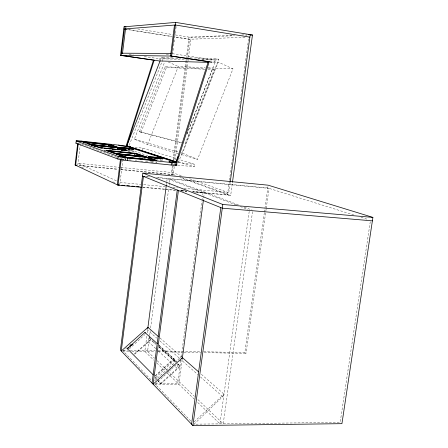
<?xml version="1.0" encoding="UTF-8"?>
<svg xmlns="http://www.w3.org/2000/svg" width="448" height="448" viewBox="0 0 448 448"><rect width="100%" height="100%" fill="white"/><g stroke="black" fill="none" stroke-linecap="round" stroke-linejoin="round"><path stroke-width="0.34" stroke-dasharray="2.24 1.68" d="M77.767 165.452L80.31 144.329M119.734 185.03L122.914 159.522M125.233 159.757L125.513 157.517M125.602 159.673L125.742 158.558M127.91 151.178A6.726 0.437 7.2 0 0 133.414 151.48L133.582 150.158M142.654 150.282L142.923 148.154L133.409 147.134M159.376 59.87L159.51 58.789L188.686 59.433M156.845 161.851L156.699 162.954L152.124 161.375M172.575 54.37L173.55 46.782M173.639 46.094L174.082 42.644M174.166 41.955L175.23 33.678M175.319 32.99L175.762 29.54M175.851 28.851L176.204 26.09M162.445 160.524L162.585 159.432M146.793 336.196L144.816 351.462L153.832 360.147M147.241 332.724L147.778 328.558M166.443 184.218L166.712 182.134M166.807 181.44L167.166 178.662L236.348 205.033M149.537 336.263L147.56 351.512L154.622 358.266M149.626 335.574L150.259 330.719M150.618 327.947L168.762 187.936M169.12 185.164L169.389 183.086M169.478 182.392L169.926 178.926L238.381 204.854M172.351 166.034L171.276 174.35L173.953 175.325M172.441 165.346L172.715 163.262M173.163 159.807L186.194 59.304M186.278 58.666L189.067 37.128L234.237 35.286M173.253 164.942L171.998 174.614L120.697 169.624M173.88 160.11L189.56 39.239L174.479 36.859M175.196 175.252L173.236 174.541L174.675 163.464M175.123 160.003L187.897 61.673M187.986 60.984L188.345 58.212M188.434 57.523L191.044 37.442L234.321 35.722M177.716 165.094L194.281 166.774L194.606 164.298L179.368 159.538M209.888 62.401L214.049 62.524L214.385 59.998L170.862 53.458M180.785 360.405L177.75 383.219L155.534 383.096M181.244 356.944L201.942 201.37M202.037 200.676L202.401 197.91M202.77 195.143L203.14 192.377L191.554 191.33M182.202 359.335L178.875 384.306L153.115 384.171M203.722 197.702L204.372 192.847L193.435 191.856M229.348 180.97L227.478 194.79L193.413 191.705M229.443 180.275L235.906 132.58M236.001 131.886L237.031 124.281M237.121 123.592L238.717 111.838M238.806 111.149L248.83 37.178M230.149 182.678L228.458 195.149L179.822 177.458M193.032 191.946L230.692 195.35L232.478 182.218M249.211 211.389L219.923 423.864L196.89 401.66M252.532 211.674L223.222 423.825L197.495 399.241M266.129 209.087L245.997 353.427L244.838 352.582L264.309 212.873M264.404 212.184L268.167 185.186M266.224 208.393L269.018 188.367L158.004 177.789M370.278 221.631L340.172 422.38L193.665 424.189M160.451 60.01L161.476 57.406L173.348 57.618M129.175 145.326L163.352 58.257L180.673 58.604M178.248 153.625L147.666 144.57L134.372 139.171L164.696 61.919M181.121 142.834L139.524 131.69L165.01 66.758L204.865 68.583M141.019 132.306L166.488 67.418L205.218 69.261M147.666 144.57L178.293 66.506L205.279 67.676M187.09 133.79L216.642 58.386L218.775 59.371L178.315 162.624M187.029 134.075L212.559 68.93L214.206 69.686L185.13 143.886L184.01 143.427M181.143 152.796L182.476 153.182L218.182 62.065L232.954 68.874L197.529 159.337L180.908 154.414M193.95 424.256L222.706 396.654L224.017 394.173L201.146 374.097M180.712 357.773L181.294 356.67L159.925 337.91M171.069 369.438L155.277 384.244L191.05 421.254M171.578 368.956L176.165 364.661M179.732 361.312L181.261 359.878L197.837 374.59M155.193 375.889L173.768 358.512L174.815 359.744L155.753 377.58L155.042 376.768M194.107 421.865L224.017 394.173M127.35 347.318L123.239 351.098L151.312 380.145M129.405 345.43L130.945 344.014M129.326 348.886L144.9 334.544M154.627 380.755L181.294 356.67M160.602 383.415L179.878 365.966L177.313 363.636M155.109 377.905L160.961 383.846L180.23 366.397L177.873 363.502L177.223 368.368L173.656 365.075M155.366 376.046L174.233 359.027L176.562 361.889M134.366 353.858L150.623 339.394L153.188 341.723M134.691 354.267L150.948 339.791L156.083 344.462M241.881 34.978L246.747 34.776M245.487 35.28L246.882 35.23M245.022 37.313L188.793 39.267L174.961 37.083M166.286 54.32L169.781 54.348M190.103 57.915L216.642 58.386M197.994 58.951L218.775 59.371M123.211 350.168L127.406 350.252M130.2 350.308L155.366 350.806M158.161 350.862L200.799 351.708M203.594 351.764L244.838 352.582M122.662 351.03L128.934 351.154M131.718 351.204L155.411 351.669M158.2 351.719L183.282 352.206M183.982 352.223L200.704 352.548M204.187 352.615L245.997 353.427M201.88 59.724L214.385 59.998M209.821 61.835L218.182 62.065M208.046 67.794L232.954 68.874M128.486 150.937L129.276 150.92L128.094 150.623M208.359 68.74L212.559 68.93M207.984 69.39L214.206 69.686M179.973 190.277L185.422 190.775M142.671 187.113L175.493 190.086M181.597 190.635L186.581 191.089M181.138 190.747L186.603 191.24M143.018 187.421L164.556 189.37M165.25 189.431L176.361 190.439M181.222 190.876L186.782 191.38M120.047 182.487L140.907 184.397M143.685 184.654L165.239 186.631M172.883 187.331L177.75 187.779M184.005 188.35L227.808 192.366L189.258 178.595M145.281 176.294L149.458 176.691M156.419 177.352L267.775 187.975L353.73 214.984M146.899 176.736L150.371 177.066M79.246 165.396L117.998 169.165M120.764 169.439L173.236 174.541M79.1 165.581L117.953 169.361M120.299 167.423L78.03 163.274L116.911 181.054M120.994 167.496L172.267 172.525L181.412 175.795M129.13 159.93L131.174 160.138M135.262 160.552L136.623 160.692M140.706 161.106L142.75 161.314M145.471 161.588L148.198 161.868M150.92 162.142L153.642 162.422L150.506 161.336M178.041 162.596L194.606 164.298M104.16 150.198L105.521 150.338M103.818 150.343L105.885 150.556M79.324 143.534L80.394 143.651M129.069 54.309L133.218 54.919M144.29 56.549L159.51 58.789M209.905 61.902L214.049 62.524M129.242 29.719L171.735 36.428M127.943 29.669L172.194 36.646M137.754 28.98L172.648 34.518M175.386 34.955L191.044 37.442M139.524 131.69L182.778 143.018M134.372 139.171L177.8 151.822M142.923 148.154L176.719 158.71M361.06 217.286L368.39 219.587M178.394 161.7L194.281 166.774M130.945 150.069L148.036 155.73M159.869 159.65L163.156 160.742M172.357 163.794L174.989 164.662M138.751 157.265L140.644 157.92M181.726 177.615L230.692 195.35M123.956 158.564L126.465 159.488M120.137 157.864L123.323 159.046M81.698 144.138L117.023 157.321M117.678 157.567L120.299 158.542M244.25 207.077L252.073 210.039M240.268 206.522L248.097 209.507M182.476 153.182L197.529 159.337M139.546 131.634L141.042 132.25M165.01 66.758L166.488 67.418M161.476 57.406L163.352 58.257M168.319 62.02L178.293 66.506M81.525 167.205L83.406 168.084M112.84 181.815L114.722 182.694M146.866 329.37L156.738 338.128M159.858 340.894L179.603 358.411M200.43 376.886L222.706 396.654M158.833 345.033L174.233 359.027M158.81 345.285L174.815 359.744M149.262 337.568L150.282 338.498M158.967 346.366L176.338 362.113M153.703 342.188L156.268 344.523M158.833 346.853L176.798 363.166M159.169 347.262L175.605 362.197M177.66 364.062L180.23 366.397M155.82 348.622L148.17 341.572L148.753 337.103L150.948 339.791M158.368 350.974L173.146 364.605M157.147 360.674L167.233 370.317M167.737 370.798L194.471 396.346M156.834 363.042L165.346 371.252M167.35 373.184L194.387 399.246M155.154 376.863L157.074 379.176M157.517 379.702L160.961 383.846M156.576 159.841A7.364 0.526 7.3 0 1 158.362 160.115M159.93 160.39A7.364 0.526 7.3 0 1 161.174 160.653M129.069 150.478A6.726 0.437 7.2 0 1 133.414 151.48"/><path stroke-width="0.67" d="M175.93 164.987A7.605 0.56 7.4 0 1 171.17 165.032L127.534 160.608A7.767 0.582 7.2 0 1 117.852 159.006L75.998 143.181L76.261 140.991A6.658 0.409 7.1 0 1 81.021 141.081L118.563 145.124A6.524 0.398 7.2 0 1 126.61 146.401L175.969 162.383A7.605 0.543 7.4 0 1 171.5 162.506L127.859 158.032A7.767 0.56 7.2 0 1 118.171 156.442L76.261 140.991L110.068 144.626L118.205 147.364L90.093 144.368L81.021 141.081M141.63 187.292L118.014 185.158L75.096 164.993L77.627 143.898M75.634 165.245L78.254 143.422M85.73 143.074L82.673 141.68M98.56 147.734L98.594 147.442L90.681 144.581L118.849 147.582L127.523 150.5L98.594 147.442M108.472 146.77L108.702 144.878L85.484 142.386L91.812 144.67M153.468 60.189L126.056 146.216L126.694 146.423L154.168 60.206L120.546 55.373L124.068 26.813L175.722 22.4L252.47 35.006L232.478 182.218M110.628 146.838L118.171 147.644L110.068 144.626M122.517 53.206L125.558 28.577M115.231 153.787L115.265 153.479L106.344 150.248L136.013 153.362L145.774 156.649L145.74 156.951L135.974 153.653L106.305 150.545L114.593 153.552M117.225 149.806L117.471 147.851L93.593 145.309L99.725 147.521M126.868 150.578L118.849 147.582M117.852 159.006L118.171 156.442L157.024 160.434L146.552 156.906L115.976 153.737C114.85 153.692 117.477 153.966 115.993 153.737L127.859 158.032L127.534 160.608M118.014 185.158L121.206 159.55L120.45 159.27L117.275 184.811L119.353 184.996M125.558 157.198L125.513 157.517L118.496 154.969M134.338 155.73L134.596 153.664L109.452 151.032L117.057 153.776L142.806 156.447L134.596 153.664M135.974 153.653L136.013 153.362M142.873 173.074L120.411 350.112L192.898 425.6L341.93 423.668L372.904 217.398L268.167 185.186L142.873 173.074L222.785 204.478L372.904 217.398M144.85 159.376L145.124 157.237L119.207 154.549L127.366 157.494M156.33 160.53L146.513 157.214L146.552 156.906M174.496 25.066L170.531 56.034L209.216 61.802M120.546 55.373L171.41 56.045L175.722 22.4M147.868 327.863L166.354 184.906M171.17 165.032L171.5 162.506L168.902 161.655L175.969 162.383M175.823 164.27L176.064 162.406L208.264 61.662L209.227 61.684L176.943 162.686L176.618 165.183L175.739 164.892M152.062 383.074L177.246 190.03M178.405 190.495L153.115 384.171L182.437 357.672L198.548 371.812M182.386 357.946L203.448 199.786M191.57 424.217L220.814 207.586M192.898 425.6L222.785 204.478M230.238 182.006L250.219 34.636L248.136 34.72M176.333 161.98L126.75 145.858L160.199 60.659M178.175 156.542L176.137 161.745L126.75 145.858M181.849 358.775L182.437 357.672M147.398 328.373L147.93 327.382L158.357 336.532M157.287 343.638L144.928 332.483L127.327 348.673L153.39 375.021M147.93 327.382L121.268 351.002L143.433 176.406L144.822 176.534M127.484 348.807L129.018 347.452M130.038 346.545L132.591 344.282M145.359 332.959L144.928 332.483M145.292 157.164L146.199 157.282L145.286 157.17M155.809 160.552L154.246 160.468M154.874 160.423L155.31 160.446M123.794 29.014L175.386 24.998L249.878 37.145M109.659 144.945L108.909 144.844L109.704 144.934M250.376 35.09L252.47 35.006M170.862 53.458L121.453 53.189L122.842 53.39M208.499 62.362L159.236 60.95L121.184 55.384L124.443 28.963L127.182 29.394M372.383 220.847L222.281 208.18L142.498 176.025M117.656 154.347C118.602 154.37 116.206 154.202 117.438 154.258M91.017 144.704L90.692 144.659L96.914 145.376M121.817 185.22L124.594 185.472M126.974 185.69L129.461 185.914M131.83 186.127L134.327 186.357M136.679 186.57L139.194 186.794M75.096 164.993L76.479 165.127M175.644 164.881L177.027 165.021M122.59 159.695L123.973 159.835M115.265 153.479L145.774 156.649M117.309 154L142.274 156.593M115.942 154.045L146.513 157.214M128.05 157.562L153.244 160.149M127.803 157.623L130.53 157.903M132.574 158.116L135.302 158.396M136.668 158.536L139.395 158.816M140.762 158.956L143.489 159.236M127.568 157.73L129.618 157.942M132.356 158.222L133.722 158.362M140.566 159.062L142.615 159.275M145.354 159.555L146.72 159.695M150.142 160.048L151.514 160.188M100.341 147.745L103.051 148.03M104.412 148.176L115.942 149.391M117.298 149.537L120.008 149.822M121.369 149.968L124.757 150.326L117.471 147.851M99.938 147.879L102.004 148.098M104.07 148.316L106.137 148.534M108.892 148.826L110.27 148.971M112.336 149.19L114.402 149.408M117.158 149.699L118.535 149.845M121.29 150.136L122.668 150.282M125.423 150.573L126.801 150.718M130.693 146.843L120.434 145.74L118.563 145.124M82.639 141.954L110.034 144.894M98.286 145.522L101.03 145.818M102.402 145.964L105.146 146.255M106.512 146.401L109.256 146.692M90.647 144.861L118.815 147.862M107.755 150.752C106.59 150.696 109.06 150.886 107.839 150.825M83.955 142.139C82.869 142.078 85.142 142.268 84.011 142.201M92.008 145.051C90.899 144.99 93.234 145.186 92.075 145.118M126.409 157.478L125.922 157.466M118.042 147.823C119.314 148.047 116.872 147.672 118.093 147.885M135.173 153.625C136.545 153.866 133.879 153.451 135.246 153.692M126 150.522C127.305 150.752 124.746 150.354 126.034 150.584M171.41 56.045L209.227 61.684M124.068 26.813L126.118 27.138M155.814 160.541L154.896 160.44M176.064 162.406L176.943 162.686M108.702 144.878L115.545 147.202M145.124 157.237L153.927 160.222M87.584 143.752L89.443 144.424M92.473 145.522L95.514 146.63M157.668 158.766A7.364 0.51 7.3 0 1 156.419 158.626M151.497 157.92A7.364 0.51 7.3 0 1 150.472 157.735M149.229 157.472A7.364 0.51 7.3 0 1 152.197 157.114A7.364 0.51 7.3 0 1 162.288 158.704M75.998 143.181A6.658 0.42 7.1 0 1 75.869 143.002M129.83 149.363A6.726 0.42 7.2 0 1 128.162 149.184M126.409 148.971A6.726 0.42 7.2 0 1 124.695 148.73M123.144 148.478A6.726 0.42 7.2 0 1 121.867 148.243M120.938 148.03A6.726 0.42 7.2 0 1 124.225 147.885A6.726 0.42 7.2 0 1 133.062 149.206M158.099 158.312L152.639 157.646L158.099 158.312M117.169 147.47L116.346 147.358L117.169 147.47M129.522 148.943L124.522 148.299L129.522 148.943M150.573 157.506A7.364 0.51 7.3 0 0 162.562 158.76A7.364 0.51 7.3 0 0 153.065 156.957A7.364 0.51 7.3 0 0 150.573 157.506M123.234 148.249A6.726 0.42 7.2 0 0 133.7 149.262A6.726 0.42 7.2 0 0 124.214 147.644A6.726 0.42 7.2 0 0 123.234 148.249"/></g></svg>
